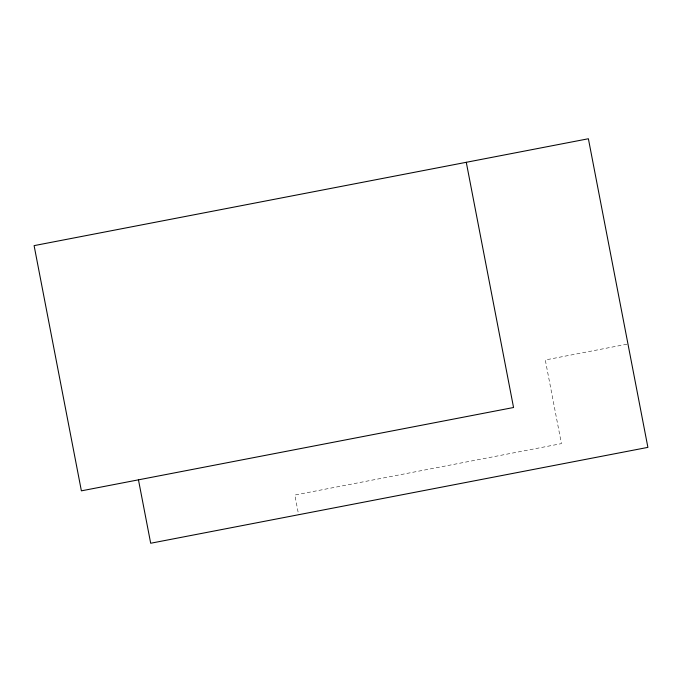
<?xml version="1.0" encoding="UTF-8"?>
<svg xmlns="http://www.w3.org/2000/svg" width="682" height="682" viewBox="0 0 682 682"><rect width="100%" height="100%" fill="white"/><g stroke="black" fill="none" stroke-linecap="round" stroke-linejoin="round"><path stroke-width="0.51" stroke-dasharray="3.41 2.56" d="M626.937 344.222L545.293 359.968L561.422 443.632L294.82 495.038L298.614 514.722"/><path stroke-width="1.02" d="M466.275 162.299L513.555 407.504L81.388 490.844L34.1 245.631L588.387 138.753L647.9 447.375L150.688 543.247L138.463 479.838"/></g></svg>
